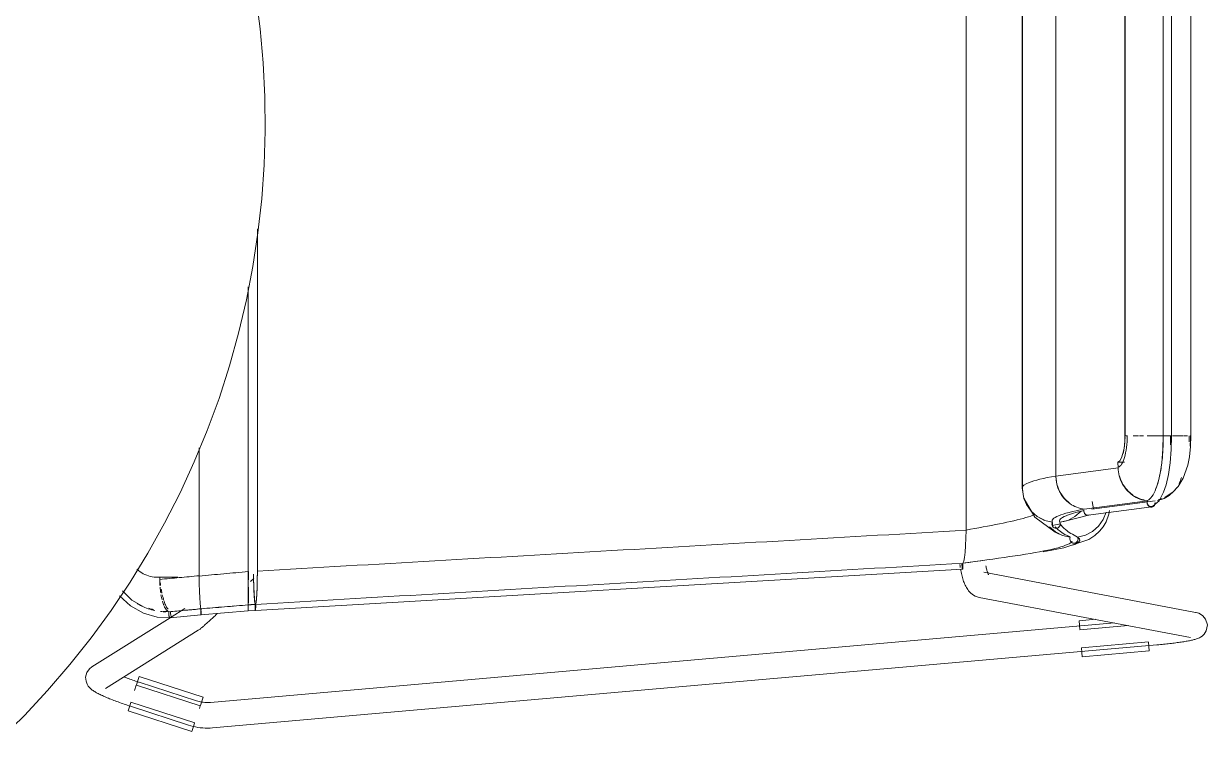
# Model space of a CAD drawing. Header units: millimetres. Extents: x 79795 to 317870, y -36033 to 97293.
# Drawn here: x 160103 to 160659, y 19842 to 20178 of the extents above; entities that cross this region are included whole.
import ezdxf

# ---------------------------------------------------------------- set-up
doc = ezdxf.new("R2010")
doc.units = ezdxf.units.MM
doc.header["$MEASUREMENT"] = 0
doc.layers.add('I-FURN', color=8, linetype='CONTINUOUS', lineweight=9)

msp = doc.modelspace()

# ---------------------------------------------------------------- linework, layer by layer
at = {"layer": 'I-FURN'}
for p, q in [((160545.78, 19940.49), (160545.78, 20323.88)), ((160545.78, 20323.88), (160545.78, 19940.49)), ((160572.28, 19959.79), (160572.28, 20304.58)), ((160572.28, 20304.58), (160572.28, 19959.79)), ((160572.13, 20304.04), (160572.13, 19999.24)), ((160587.88, 19965.83), (160587.88, 20298.54)), ((160587.88, 20298.54), (160587.88, 19965.83)), ((160620.35, 20279.61), (160620.35, 19984.76)), ((160620.41, 19984.76), (160620.41, 20279.61)), ((160638.25, 20279.61), (160638.25, 19984.76)), ((160642.21, 19984.76), (160642.21, 20279.61)), ((160651.25, 19984.76), (160651.25, 20279.61)), ((160214.36, 20175.78), (160212.3, 20191.65)), ((160215.78, 20159.84), (160214.36, 20175.78)), ((160216.57, 20143.87), (160215.78, 20159.84)), ((160216.72, 20127.87), (160216.57, 20143.87)), ((160216.23, 20111.88), (160216.72, 20127.87)), ((160215.09, 20095.92), (160216.23, 20111.88)), ((160213.33, 20080.02), (160215.09, 20095.92)), ((160210.92, 20064.2), (160213.33, 20080.02)), ((160213.05, 19921.23), (160213.05, 20081.81)), ((160213.05, 20081.81), (160213.05, 19921.23)), ((160207.89, 20048.49), (160210.92, 20064.2)), ((160208.73, 19920.97), (160208.73, 20054.71)), ((160208.73, 20054.71), (160208.73, 19920.97)), ((160204.23, 20032.92), (160207.89, 20048.49)), ((160199.95, 20017.5), (160204.23, 20032.92)), ((160195.06, 20002.27), (160199.95, 20017.5)), ((160189.56, 19987.24), (160195.06, 20002.27)), ((160572.13, 19999.24), (160572.13, 19960.33)), ((160183.46, 19972.45), (160189.56, 19987.24)), ((160620.35, 19984.76), (160620.24, 19981.72)), ((160626.72, 19984.76), (160624.26, 19984.76)), ((160629.08, 19984.76), (160627.24, 19984.76)), ((160634.27, 19984.76), (160630.71, 19984.76)), ((160634.46, 19984.76), (160638.28, 19984.76)), ((160638.28, 19984.76), (160634.46, 19984.76)), ((160638.17, 19978.53), (160638.25, 19984.76)), ((160638.25, 19984.76), (160638.36, 19984.76)), ((160642.21, 19984.76), (160638.25, 19984.76)), ((160638.36, 19984.76), (160638.58, 19984.76)), ((160638.58, 19984.76), (160638.91, 19984.76)), ((160638.91, 19984.76), (160639.33, 19984.76)), ((160639.33, 19984.76), (160639.8, 19984.76)), ((160639.8, 19984.76), (160640.3, 19984.76)), ((160640.3, 19984.76), (160640.79, 19984.76)), ((160640.79, 19984.76), (160641.25, 19984.76)), ((160641.25, 19984.76), (160641.64, 19984.76)), ((160641.64, 19984.76), (160641.94, 19984.76)), ((160641.94, 19984.76), (160642.14, 19984.76)), ((160642.21, 19984.76), (160642.12, 19978.22)), ((160642.14, 19984.76), (160642.21, 19984.76)), ((160644.98, 19984.76), (160642.74, 19984.76)), ((160642.75, 19984.76), (160644.99, 19984.76)), ((160647.73, 19984.76), (160645.15, 19984.76)), ((160649.76, 19984.76), (160648, 19984.76)), ((160651.23, 19984.76), (160650.95, 19984.76)), ((160651.08, 19984.76), (160651.25, 19984.76)), ((160651.25, 19984.76), (160651.14, 19979.73)), ((160185.76, 19979.14), (160185.76, 19919.03)), ((160185.76, 19919.03), (160185.76, 19979.14)), ((160619.92, 19978.87), (160619.41, 19976.38)), ((160620.24, 19981.72), (160619.92, 19978.87)), ((160637.64, 19971.97), (160638.17, 19978.53)), ((160642.12, 19978.22), (160641.63, 19972.1)), ((160651.14, 19979.73), (160650.63, 19974.91)), ((160176.78, 19957.91), (160183.46, 19972.45)), ((160617.95, 19973.04), (160617.09, 19972.41)), ((160617.09, 19972.41), (160620.09, 19972.41)), ((160617.09, 19972.41), (160617.16, 19969.69)), ((160618.74, 19974.4), (160617.95, 19973.04)), ((160619.41, 19976.38), (160618.74, 19974.4)), ((160637.04, 19967.96), (160637.64, 19971.97)), ((160641.63, 19972.1), (160640.78, 19966.48)), ((160650.63, 19974.91), (160649.84, 19970.87)), ((160617.16, 19969.69), (160587.88, 19965.83)), ((160587.88, 19965.83), (160588.36, 19962.06)), ((160636.08, 19963.53), (160637.04, 19967.96)), ((160640.78, 19966.48), (160639.69, 19961.78)), ((160649.84, 19970.87), (160647.71, 19964.82)), ((160572.13, 19960.33), (160572.93, 19955.29)), ((160588.36, 19962.06), (160589.67, 19958.51)), ((160634.98, 19960.09), (160636.08, 19963.53)), ((160639.69, 19961.78), (160638.52, 19958.33)), ((160645.32, 19960.94), (160643.03, 19958.47)), ((160647.71, 19964.82), (160645.32, 19960.94)), ((160169.53, 19943.65), (160176.78, 19957.91)), ((160572.76, 19956), (160572.28, 19959.79)), ((160572.28, 19959.79), (160572.75, 19956)), ((160572.75, 19956), (160574.12, 19952.43)), ((160574.13, 19952.43), (160572.76, 19956)), ((160572.93, 19955.29), (160574.3, 19952.12)), ((160573, 19955.14), (160578.11, 19946.49)), ((160589.67, 19958.51), (160591.75, 19955.4)), ((160591.75, 19955.4), (160594.49, 19952.91)), ((160638.52, 19958.33), (160636.34, 19954.21)), ((160639.13, 19955.79), (160638.93, 19955.69)), ((160643.03, 19958.47), (160639.13, 19955.79)), ((160574.12, 19952.43), (160576.29, 19949.29)), ((160576.3, 19949.3), (160574.13, 19952.43)), ((160576.29, 19949.29), (160579.16, 19946.79)), ((160579.17, 19946.79), (160576.3, 19949.3)), ((160596.89, 19946.79), (160599.76, 19949.3)), ((160601.1, 19949.81), (160601.06, 19949.31)), ((160601.06, 19949.31), (160601.14, 19948.82)), ((160630.96, 19954.12), (160601.26, 19950.28)), ((160603.16, 19947.45), (160632.94, 19951.31)), ((160604.8, 19950.3), (160634.5, 19954.15)), ((160605.58, 19950.43), (160604.9, 19953.92)), ((160612.84, 19947.92), (160613.07, 19949.69)), ((160633.31, 19953.99), (160628.53, 19953.38)), ((160636.34, 19954.21), (160633.44, 19951.66)), ((160161.7, 19929.7), (160169.53, 19943.65)), ((160578.11, 19946.49), (160587.65, 19939.51)), ((160579.16, 19946.79), (160582.56, 19945.03)), ((160582.56, 19945.04), (160579.17, 19946.79)), ((160582.56, 19945.03), (160586.27, 19944.14)), ((160586.07, 19943.18), (160586.11, 19943.67)), ((160586.11, 19943.67), (160586.07, 19943.17)), ((160586.11, 19943.67), (160586.27, 19944.14)), ((160586.27, 19944.14), (160586.11, 19943.67)), ((160586.17, 19942.63), (160590.06, 19943.46)), ((160586.26, 19945.21), (160586.3, 19942.33)), ((160591.63, 19944.5), (160589.76, 19944.17)), ((160589.78, 19944.14), (160593.49, 19945.03)), ((160589.78, 19944.14), (160589.94, 19943.67)), ((160589.94, 19943.67), (160589.78, 19944.14)), ((160589.94, 19943.67), (160589.98, 19943.18)), ((160589.98, 19943.17), (160589.94, 19943.67)), ((160603.24, 19947.47), (160591.63, 19944.5)), ((160593.49, 19945.03), (160596.89, 19946.79)), ((160601.14, 19948.82), (160601.33, 19948.37)), ((160601.33, 19948.37), (160601.64, 19947.99)), ((160601.64, 19947.99), (160602.02, 19947.69)), ((160602.02, 19947.69), (160602.46, 19947.5)), ((160602.46, 19947.5), (160602.93, 19947.44)), ((160602.93, 19947.44), (160603.4, 19947.5)), ((160603.4, 19947.5), (160603.84, 19947.69)), ((160607.92, 19942.31), (160610.1, 19945.39)), ((160610.1, 19945.39), (160611.5, 19948.91)), ((160610.2, 19942.04), (160611.54, 19944.32)), ((160611.54, 19944.32), (160612.84, 19947.92)), ((160545.72, 19936.72), (160545.78, 19940.49)), ((160545.78, 19940.41), (160545.72, 19936.72)), ((160587.73, 19939.57), (160584.89, 19941.96)), ((160584.89, 19941.96), (160587.72, 19939.56)), ((160586.16, 19942.69), (160586.07, 19943.18)), ((160586.07, 19943.17), (160586.15, 19942.68)), ((160586.15, 19942.68), (160586.36, 19942.23)), ((160586.36, 19942.23), (160586.16, 19942.69)), ((160586.67, 19941.85), (160586.36, 19942.23)), ((160586.36, 19942.23), (160586.67, 19941.85)), ((160587.07, 19941.56), (160586.67, 19941.85)), ((160586.67, 19941.85), (160587.07, 19941.55)), ((160587.54, 19941.37), (160587.07, 19941.56)), ((160587.07, 19941.55), (160587.53, 19941.37)), ((160587.53, 19941.37), (160588.03, 19941.3)), ((160588.03, 19941.3), (160587.54, 19941.37)), ((160587.65, 19939.51), (160589.4, 19938.62)), ((160587.72, 19939.56), (160591.05, 19937.91)), ((160591.05, 19937.92), (160587.73, 19939.57)), ((160588.52, 19941.37), (160588.03, 19941.3)), ((160588.03, 19941.3), (160588.52, 19941.37)), ((160588.98, 19941.56), (160588.52, 19941.37)), ((160588.52, 19941.37), (160588.98, 19941.55)), ((160589.38, 19941.85), (160588.98, 19941.56)), ((160588.98, 19941.55), (160589.38, 19941.85)), ((160589.69, 19942.23), (160589.38, 19941.85)), ((160589.38, 19941.85), (160589.7, 19942.23)), ((160589.89, 19942.69), (160589.69, 19942.23)), ((160589.7, 19942.23), (160589.9, 19942.68)), ((160589.98, 19943.18), (160589.89, 19942.69)), ((160589.9, 19942.68), (160589.98, 19943.17)), ((160594.66, 19937.13), (160591.05, 19937.92)), ((160591.05, 19937.91), (160594.66, 19937.13)), ((160598.15, 19937.18), (160601.78, 19938.09)), ((160601.78, 19938.09), (160605.1, 19939.83)), ((160603.35, 19936.07), (160606.18, 19937.88)), ((160605.1, 19939.83), (160607.92, 19942.31)), ((160607.92, 19942.31), (160605.34, 19940.01)), ((160606.18, 19937.88), (160608.42, 19939.88)), ((160608.42, 19939.88), (160610.2, 19942.04)), ((160545.33, 19930.08), (160545.57, 19933.18)), ((160545.56, 19933.13), (160545.33, 19930.08)), ((160545.57, 19933.18), (160545.72, 19936.72)), ((160545.72, 19936.65), (160545.57, 19933.18)), ((160591.64, 19932.08), (160603.35, 19936.07)), ((160594.48, 19936.16), (160594.51, 19936.66)), ((160594.51, 19936.66), (160594.48, 19936.16)), ((160594.57, 19935.67), (160594.48, 19936.16)), ((160594.48, 19936.16), (160594.57, 19935.67)), ((160594.51, 19936.66), (160594.66, 19937.13)), ((160594.66, 19937.13), (160594.51, 19936.66)), ((160594.78, 19935.22), (160594.57, 19935.67)), ((160594.57, 19935.67), (160594.78, 19935.22)), ((160595.1, 19934.84), (160594.78, 19935.22)), ((160594.78, 19935.22), (160595.1, 19934.84)), ((160595.5, 19934.55), (160595.1, 19934.84)), ((160595.1, 19934.84), (160595.5, 19934.55)), ((160595.96, 19934.37), (160595.5, 19934.55)), ((160595.5, 19934.55), (160595.96, 19934.37)), ((160596.45, 19934.31), (160595.96, 19934.37)), ((160595.96, 19934.37), (160596.45, 19934.31)), ((160596.93, 19934.38), (160596.45, 19934.31)), ((160596.45, 19934.31), (160596.93, 19934.38)), ((160597.38, 19934.58), (160596.93, 19934.38)), ((160596.93, 19934.38), (160597.38, 19934.58)), ((160597.78, 19934.88), (160597.38, 19934.58)), ((160597.38, 19934.58), (160597.78, 19934.88)), ((160598.08, 19935.27), (160597.78, 19934.88)), ((160597.78, 19934.88), (160598.09, 19935.26)), ((160598.28, 19935.72), (160598.08, 19935.27)), ((160598.09, 19935.26), (160598.28, 19935.72)), ((160598.15, 19937.18), (160598.31, 19936.71)), ((160598.31, 19936.71), (160598.15, 19937.18)), ((160598.35, 19936.21), (160598.28, 19935.72)), ((160598.28, 19935.72), (160598.36, 19936.21)), ((160598.31, 19936.71), (160598.35, 19936.21)), ((160598.36, 19936.21), (160598.31, 19936.71)), ((160153.33, 19916.06), (160161.7, 19929.7)), ((160544.65, 19925.84), (160545.02, 19927.58)), ((160545.02, 19927.58), (160544.65, 19925.84)), ((160545.02, 19927.58), (160545.33, 19930.08)), ((160545.33, 19930.05), (160545.02, 19927.58)), ((160581.98, 19930.18), (160591.64, 19932.08)), ((160212.15, 19902.78), (160544.06, 19922.07)), ((160213.02, 19917.45), (160213.05, 19921.23)), ((160542.93, 19923.59), (160542.83, 19924.32)), ((160543.04, 19922.88), (160542.93, 19923.59)), ((160543.28, 19921.48), (160543.15, 19922.17)), ((160543.41, 19920.8), (160543.28, 19921.48)), ((160543.85, 19924.43), (160543.85, 19923.93)), ((160543.85, 19923.93), (160543.85, 19924.42)), ((160543.85, 19923.93), (160543.86, 19923.44)), ((160543.86, 19923.43), (160543.85, 19923.93)), ((160543.86, 19923.44), (160543.88, 19922.99)), ((160543.88, 19922.98), (160543.86, 19923.43)), ((160543.88, 19922.99), (160543.91, 19922.61)), ((160543.91, 19922.6), (160543.88, 19922.98)), ((160543.91, 19922.61), (160543.96, 19922.32)), ((160543.96, 19922.31), (160543.91, 19922.6)), ((160543.96, 19922.32), (160544.01, 19922.13)), ((160544.01, 19922.13), (160543.96, 19922.31)), ((160544.01, 19922.13), (160544.06, 19922.07)), ((160544.06, 19922.07), (160544.01, 19922.13)), ((160544.06, 19922.07), (160544.12, 19922.14)), ((160544.12, 19922.14), (160544.06, 19922.07)), ((160544.12, 19922.14), (160544.17, 19922.34)), ((160544.17, 19922.33), (160544.12, 19922.14)), ((160544.17, 19922.34), (160544.21, 19922.63)), ((160544.21, 19922.63), (160544.17, 19922.33)), ((160544.21, 19922.63), (160544.24, 19923.02)), ((160544.24, 19923.02), (160544.21, 19922.63)), ((160544.24, 19923.02), (160544.26, 19923.47)), ((160544.26, 19923.47), (160544.24, 19923.02)), ((160544.25, 19924.94), (160544.65, 19925.84)), ((160544.65, 19925.84), (160544.25, 19924.93)), ((160544.27, 19924.47), (160544.25, 19924.94)), ((160544.25, 19924.93), (160544.27, 19924.46)), ((160544.26, 19923.47), (160544.27, 19923.97)), ((160544.27, 19923.96), (160544.26, 19923.47)), ((160544.27, 19923.97), (160544.27, 19924.47)), ((160544.27, 19924.46), (160544.27, 19923.96)), ((160555.17, 19923.22), (160555.07, 19923.71)), ((160555.27, 19922.75), (160555.17, 19923.22)), ((160555.37, 19922.3), (160555.27, 19922.75)), ((160555.48, 19921.88), (160555.37, 19922.3)), ((160555.59, 19921.48), (160555.48, 19921.88)), ((160555.69, 19921.12), (160555.59, 19921.48)), ((160144.42, 19902.78), (160153.33, 19916.06)), ((160165.97, 19918.32), (160175.72, 19918.32)), ((160167.21, 19917.33), (160167.21, 19918.38)), ((160185.76, 19919.03), (160185.79, 19915.27)), ((160185.79, 19915.26), (160185.76, 19918.91)), ((160208.73, 19917.18), (160208.73, 19920.97)), ((160208.73, 19920.97), (160208.73, 19917.18)), ((160208.74, 19913.62), (160208.73, 19917.18)), ((160208.73, 19917.18), (160208.74, 19913.61)), ((160208.86, 19920.96), (160208.86, 19917.18)), ((160208.86, 19917.18), (160208.86, 19920.96)), ((160209.88, 19916.27), (160211.41, 19917.75)), ((160211.26, 19919.69), (160211.29, 19917.44)), ((160211.29, 19917.44), (160211.36, 19913.89)), ((160212.94, 19913.89), (160213.02, 19917.45)), ((160543.56, 19920.13), (160543.41, 19920.8)), ((160543.71, 19919.48), (160543.56, 19920.13)), ((160543.87, 19918.83), (160543.71, 19919.48)), ((160544.04, 19918.2), (160543.87, 19918.83)), ((160544.23, 19917.59), (160544.04, 19918.2)), ((160544.42, 19916.98), (160544.23, 19917.59)), ((160544.63, 19916.39), (160544.42, 19916.98)), ((160544.85, 19915.81), (160544.63, 19916.39)), ((160545.08, 19915.24), (160544.85, 19915.81)), ((160653.43, 19901.85), (160554.14, 19920.67)), ((160555.8, 19920.78), (160555.69, 19921.12)), ((160555.91, 19920.48), (160555.8, 19920.78)), ((160556.01, 19920.21), (160555.91, 19920.48)), ((160556.1, 19919.98), (160556.01, 19920.21)), ((160556.19, 19919.78), (160556.1, 19919.98)), ((160556.27, 19919.63), (160556.19, 19919.78)), ((160556.31, 19919.55), (160556.27, 19919.63)), ((160556.36, 19919.47), (160556.31, 19919.55)), ((160556.37, 19919.45), (160556.36, 19919.47)), ((160154.14, 19907.61), (160149.67, 19911.88)), ((160185.79, 19915.17), (160185.86, 19911.73)), ((160185.86, 19911.73), (160185.79, 19915.17)), ((160185.86, 19911.73), (160185.98, 19908.63)), ((160185.98, 19908.63), (160185.86, 19911.67)), ((160208.75, 19910.48), (160208.74, 19913.61)), ((160208.74, 19913.61), (160208.75, 19910.48)), ((160208.76, 19907.98), (160208.75, 19910.48)), ((160208.75, 19910.48), (160208.76, 19907.98)), ((160208.84, 19910.5), (160208.83, 19908)), ((160208.83, 19908), (160208.84, 19910.5)), ((160208.85, 19913.62), (160208.84, 19910.5)), ((160208.84, 19910.5), (160208.85, 19913.62)), ((160211.36, 19913.89), (160211.49, 19910.77)), ((160211.49, 19910.77), (160211.65, 19908.28)), ((160212.66, 19908.25), (160212.82, 19910.75)), ((160212.82, 19910.75), (160212.94, 19913.89)), ((160545.33, 19914.68), (160545.08, 19915.24)), ((160545.61, 19914.12), (160545.33, 19914.68)), ((160545.9, 19913.59), (160545.61, 19914.12)), ((160546.22, 19913.05), (160545.9, 19913.59)), ((160546.58, 19912.51), (160546.22, 19913.05)), ((160546.98, 19911.98), (160546.58, 19912.51)), ((160547.43, 19911.45), (160546.98, 19911.98)), ((160547.95, 19910.93), (160547.43, 19911.45)), ((160548.55, 19910.42), (160547.95, 19910.93)), ((160549.24, 19909.94), (160548.55, 19910.42)), ((160153.55, 19904.93), (160148.4, 19909.67)), ((160159.57, 19901.54), (160153.55, 19904.93)), ((160159.97, 19904.25), (160154.14, 19907.61)), ((160185.98, 19908.63), (160186.13, 19906.16)), ((160186.13, 19906.15), (160185.98, 19908.59)), ((160186.13, 19906.16), (160186.31, 19904.42)), ((160186.31, 19904.42), (160186.13, 19906.14)), ((160208.77, 19906.23), (160208.76, 19907.98)), ((160208.76, 19907.98), (160208.77, 19906.23)), ((160208.79, 19905.35), (160208.77, 19906.23)), ((160208.77, 19906.23), (160208.79, 19905.34)), ((160208.79, 19904.88), (160208.79, 19905.35)), ((160208.79, 19905.34), (160208.79, 19904.87)), ((160208.79, 19904.38), (160208.79, 19904.88)), ((160208.79, 19904.87), (160208.79, 19904.38)), ((160208.8, 19905.35), (160208.8, 19904.88)), ((160208.8, 19904.88), (160208.8, 19905.35)), ((160208.8, 19904.88), (160208.8, 19904.39)), ((160208.8, 19904.38), (160208.8, 19904.88)), ((160208.83, 19908), (160208.82, 19906.25)), ((160208.82, 19906.25), (160208.83, 19908)), ((160211.65, 19908.28), (160211.84, 19906.52)), ((160211.84, 19906.52), (160212.05, 19905.62)), ((160212.05, 19905.62), (160212.04, 19905.15)), ((160212.04, 19905.15), (160212.04, 19904.66)), ((160212.04, 19904.66), (160212.05, 19904.17)), ((160212.25, 19905.61), (160212.46, 19906.5)), ((160212.26, 19905.14), (160212.25, 19905.61)), ((160212.26, 19904.65), (160212.26, 19905.14)), ((160212.26, 19904.16), (160212.26, 19904.65)), ((160212.46, 19906.5), (160212.66, 19908.25)), ((160550.03, 19909.5), (160549.24, 19909.94)), ((160550.92, 19909.13), (160550.03, 19909.5)), ((160551.91, 19908.88), (160550.92, 19909.13)), ((160551.91, 19908.88), (160651.2, 19890.06)), ((160134.98, 19889.86), (160144.42, 19902.78)), ((160172.14, 19899.33), (160135.37, 19876.29)), ((160166.09, 19899.66), (160159.57, 19901.54)), ((160172.99, 19899.38), (160166.09, 19899.66)), ((160172.1, 19899.26), (160186.59, 19900.68)), ((160178.95, 19903.6), (160172.51, 19899.56)), ((160186.31, 19904.42), (160186.5, 19903.53)), ((160186.5, 19903.53), (160186.31, 19904.42)), ((160186.5, 19903.53), (160186.49, 19903.06)), ((160186.49, 19903.06), (160186.5, 19903.53)), ((160186.49, 19903.06), (160186.49, 19902.56)), ((160186.49, 19902.56), (160186.49, 19903.06)), ((160186.49, 19902.56), (160186.49, 19902.07)), ((160186.49, 19902.07), (160186.49, 19902.56)), ((160186.49, 19902.07), (160186.5, 19901.61)), ((160186.5, 19901.62), (160186.49, 19902.07)), ((160186.52, 19901.24), (160186.5, 19901.62)), ((160186.5, 19901.61), (160186.52, 19901.23)), ((160186.54, 19900.94), (160186.52, 19901.24)), ((160186.52, 19901.23), (160186.54, 19900.94)), ((160186.54, 19900.94), (160186.57, 19900.74)), ((160186.59, 19900.68), (160186.57, 19900.75)), ((160186.57, 19900.74), (160186.59, 19900.68)), ((160186.59, 19900.68), (160208.79, 19902.5)), ((160186.62, 19900.75), (160186.59, 19900.68)), ((160186.59, 19900.68), (160186.62, 19900.74)), ((160186.62, 19900.74), (160186.64, 19900.93)), ((160186.64, 19900.93), (160186.62, 19900.75)), ((160186.64, 19900.93), (160186.66, 19901.22)), ((160186.66, 19901.22), (160186.64, 19900.93)), ((160186.68, 19901.61), (160186.66, 19901.22)), ((160186.66, 19901.22), (160186.68, 19901.6)), ((160186.69, 19902.06), (160186.68, 19901.61)), ((160186.68, 19901.6), (160186.69, 19902.05)), ((160186.69, 19903.52), (160186.69, 19903.05)), ((160186.69, 19903.04), (160186.69, 19903.51)), ((160186.69, 19902.05), (160186.7, 19902.55)), ((160186.7, 19902.55), (160186.69, 19902.06)), ((160191.41, 19898.64), (160191.84, 19899.04)), ((160191.84, 19899.04), (160192.27, 19899.44)), ((160192.27, 19899.44), (160192.72, 19899.85)), ((160192.72, 19899.85), (160193.17, 19900.27)), ((160193.17, 19900.27), (160193.63, 19900.71)), ((160193.63, 19900.71), (160194.1, 19901.15)), ((160194.1, 19901.15), (160194.21, 19901.25)), ((160208.79, 19903.89), (160208.79, 19904.38)), ((160208.79, 19904.38), (160208.79, 19903.88)), ((160208.79, 19903.44), (160208.79, 19903.89)), ((160208.79, 19903.88), (160208.79, 19903.43)), ((160208.79, 19903.06), (160208.79, 19903.44)), ((160208.79, 19903.43), (160208.79, 19903.05)), ((160208.79, 19902.76), (160208.79, 19903.06)), ((160208.79, 19903.05), (160208.79, 19902.76)), ((160212.15, 19902.78), (160208.79, 19902.51)), ((160208.8, 19902.58), (160208.79, 19902.51)), ((160208.79, 19902.51), (160208.79, 19902.57)), ((160208.79, 19902.57), (160208.79, 19902.5)), ((160208.79, 19902.5), (160208.8, 19902.57)), ((160208.8, 19904.39), (160208.8, 19903.89)), ((160208.8, 19903.89), (160208.8, 19904.38)), ((160208.8, 19903.89), (160208.8, 19903.44)), ((160208.8, 19903.44), (160208.8, 19903.89)), ((160208.8, 19903.44), (160208.8, 19903.06)), ((160208.8, 19903.06), (160208.8, 19903.44)), ((160212.05, 19904.17), (160212.06, 19903.72)), ((160212.06, 19903.72), (160212.08, 19903.33)), ((160212.08, 19903.33), (160212.1, 19903.04)), ((160212.1, 19903.04), (160212.12, 19902.85)), ((160212.12, 19902.85), (160212.15, 19902.78)), ((160212.15, 19902.78), (160212.18, 19902.85)), ((160212.18, 19902.85), (160212.21, 19903.03)), ((160212.21, 19903.03), (160212.23, 19903.33)), ((160212.23, 19903.33), (160212.25, 19903.71)), ((160212.25, 19903.71), (160212.26, 19904.16)), ((160653.85, 19901.77), (160653.43, 19901.85)), ((160654.37, 19901.63), (160653.85, 19901.77)), ((160654.99, 19901.42), (160654.37, 19901.63)), ((160655.79, 19901.04), (160654.99, 19901.42)), ((160656.87, 19900.29), (160655.79, 19901.04)), ((160658.19, 19898.72), (160656.87, 19900.29)), ((160141.74, 19866.12), (160185.33, 19893.43)), ((160185.33, 19893.43), (160185.65, 19893.64)), ((160185.65, 19893.64), (160185.91, 19893.83)), ((160185.91, 19893.83), (160186.14, 19894)), ((160186.14, 19894), (160186.36, 19894.17)), ((160186.36, 19894.17), (160186.58, 19894.35)), ((160186.58, 19894.35), (160186.81, 19894.54)), ((160186.81, 19894.54), (160187.05, 19894.75)), ((160187.05, 19894.75), (160187.3, 19894.96)), ((160187.3, 19894.96), (160187.57, 19895.19)), ((160187.57, 19895.19), (160187.85, 19895.43)), ((160187.85, 19895.43), (160188.14, 19895.69)), ((160188.14, 19895.69), (160188.45, 19895.96)), ((160188.45, 19895.96), (160188.78, 19896.25)), ((160188.78, 19896.25), (160189.11, 19896.55)), ((160189.11, 19896.55), (160189.46, 19896.87)), ((160189.46, 19896.87), (160189.83, 19897.2)), ((160189.83, 19897.2), (160190.21, 19897.54)), ((160190.21, 19897.54), (160190.6, 19897.89)), ((160190.6, 19897.89), (160191, 19898.26)), ((160615.48, 19896.88), (160190.98, 19859.59)), ((160191, 19898.26), (160191.41, 19898.64)), ((160606.74, 19898.61), (160598.85, 19897.92)), ((160599.03, 19895.88), (160598.85, 19897.92)), ((160599.21, 19893.81), (160599.03, 19895.88)), ((160599.22, 19893.69), (160621.82, 19895.67)), ((160658.19, 19898.72), (160659.03, 19895.97)), ((160659.03, 19895.97), (160658.54, 19893.2)), ((160125.04, 19877.32), (160134.98, 19889.86)), ((160631.37, 19888), (160599.96, 19885.24)), ((160631.38, 19887.88), (160631.56, 19885.81)), ((160646.14, 19887.8), (160645.5, 19887.71)), ((160646.76, 19887.89), (160646.14, 19887.8)), ((160647.36, 19887.98), (160646.76, 19887.89)), ((160647.95, 19888.08), (160647.36, 19887.98)), ((160648.51, 19888.17), (160647.95, 19888.08)), ((160649.06, 19888.26), (160648.51, 19888.17)), ((160649.6, 19888.36), (160649.06, 19888.26)), ((160650.11, 19888.45), (160649.6, 19888.36)), ((160650.61, 19888.54), (160650.11, 19888.45)), ((160651.09, 19888.64), (160650.61, 19888.54)), ((160651.55, 19888.74), (160651.09, 19888.64)), ((160651.99, 19888.84), (160651.55, 19888.74)), ((160652.42, 19888.94), (160651.99, 19888.84)), ((160652.83, 19889.04), (160652.42, 19888.94)), ((160653.23, 19889.15), (160652.83, 19889.04)), ((160653.63, 19889.26), (160653.23, 19889.15)), ((160654.02, 19889.39), (160653.63, 19889.26)), ((160654.43, 19889.53), (160654.02, 19889.39)), ((160654.85, 19889.7), (160654.43, 19889.53)), ((160655.33, 19889.91), (160654.85, 19889.7)), ((160655.89, 19890.22), (160655.33, 19889.91)), ((160656.59, 19890.7), (160655.89, 19890.22)), ((160657.5, 19891.55), (160656.59, 19890.7)), ((160658.54, 19893.2), (160657.5, 19891.55)), ((160192.03, 19847.64), (160635.35, 19886.58)), ((160600.15, 19883.05), (160599.97, 19885.12)), ((160600.33, 19881.01), (160600.15, 19883.05)), ((160631.74, 19883.77), (160600.33, 19881.01)), ((160631.56, 19885.81), (160631.74, 19883.77)), ((160635.51, 19886.6), (160635.35, 19886.58)), ((160636.26, 19886.66), (160635.51, 19886.6)), ((160637.01, 19886.73), (160636.26, 19886.66)), ((160637.76, 19886.81), (160637.01, 19886.73)), ((160638.5, 19886.88), (160637.76, 19886.81)), ((160639.24, 19886.96), (160638.5, 19886.88)), ((160639.97, 19887.04), (160639.24, 19886.96)), ((160640.7, 19887.12), (160639.97, 19887.04)), ((160641.42, 19887.2), (160640.7, 19887.12)), ((160642.13, 19887.28), (160641.42, 19887.2)), ((160642.83, 19887.36), (160642.13, 19887.28)), ((160643.51, 19887.45), (160642.83, 19887.36)), ((160644.19, 19887.54), (160643.51, 19887.45)), ((160644.85, 19887.62), (160644.19, 19887.54)), ((160645.5, 19887.71), (160644.85, 19887.62)), ((160114.6, 19865.2), (160125.04, 19877.32)), ((160133.02, 19873.67), (160132.44, 19871.44)), ((160132.44, 19871.44), (160132.61, 19869.47)), ((160134.25, 19875.4), (160133.02, 19873.67)), ((160134.25, 19875.4), (160135.37, 19876.29)), ((160150.63, 19871.49), (160151.25, 19871.25)), ((160151.25, 19871.25), (160151.89, 19871.02)), ((160156.92, 19869.81), (160157.55, 19871.76)), ((160187.56, 19862.08), (160157.55, 19871.76)), ((160132.61, 19869.47), (160133.13, 19868.08)), ((160133.13, 19868.08), (160133.7, 19867.17)), ((160133.7, 19867.17), (160134.22, 19866.54)), ((160134.22, 19866.54), (160134.68, 19866.08)), ((160134.68, 19866.08), (160135.11, 19865.71)), ((160135.11, 19865.71), (160135.51, 19865.4)), ((160151.89, 19871.02), (160152.53, 19870.78)), ((160152.53, 19870.78), (160153.19, 19870.55)), ((160153.19, 19870.55), (160153.85, 19870.31)), ((160153.85, 19870.31), (160154.53, 19870.08)), ((160154.53, 19870.08), (160155.21, 19869.84)), ((160155.21, 19869.84), (160155.89, 19869.61)), ((160156.22, 19867.62), (160155.42, 19865.15)), ((160155.89, 19869.61), (160156.58, 19869.38)), ((160156.25, 19867.72), (160186.26, 19858.03)), ((160156.29, 19867.84), (160156.92, 19869.81)), ((160156.58, 19869.38), (160157.27, 19869.15)), ((160157.27, 19869.15), (160157.6, 19869.05)), ((160184.41, 19860.33), (160157.6, 19869.05)), ((160103.68, 19853.5), (160114.6, 19865.2)), ((160135.51, 19865.4), (160135.9, 19865.12)), ((160135.9, 19865.12), (160136.29, 19864.86)), ((160136.29, 19864.86), (160136.68, 19864.62)), ((160136.68, 19864.62), (160137.08, 19864.39)), ((160137.08, 19864.39), (160137.49, 19864.15)), ((160137.49, 19864.15), (160137.92, 19863.93)), ((160137.92, 19863.93), (160138.36, 19863.7)), ((160138.36, 19863.7), (160138.81, 19863.47)), ((160138.81, 19863.47), (160139.29, 19863.24)), ((160139.29, 19863.24), (160139.78, 19863)), ((160139.78, 19863), (160140.29, 19862.77)), ((160140.29, 19862.77), (160140.82, 19862.53)), ((160140.82, 19862.53), (160141.36, 19862.29)), ((160141.36, 19862.29), (160141.92, 19862.05)), ((160141.92, 19862.05), (160142.5, 19861.8)), ((160142.5, 19861.8), (160143.1, 19861.56)), ((160143.1, 19861.56), (160143.71, 19861.31)), ((160143.71, 19861.31), (160144.33, 19861.06)), ((160144.33, 19861.06), (160144.97, 19860.8)), ((160144.97, 19860.8), (160145.63, 19860.55)), ((160145.63, 19860.55), (160146.29, 19860.3)), ((160146.29, 19860.3), (160146.97, 19860.04)), ((160146.97, 19860.04), (160147.66, 19859.79)), ((160184.44, 19860.33), (160184.41, 19860.33)), ((160185.08, 19860.13), (160184.44, 19860.33)), ((160185.72, 19859.97), (160185.08, 19860.13)), ((160186.93, 19860.12), (160186.29, 19858.15)), ((160187.56, 19862.08), (160186.93, 19860.12)), ((160147.66, 19859.79), (160148.36, 19859.53)), ((160148.36, 19859.53), (160149.06, 19859.28)), ((160149.06, 19859.28), (160149.78, 19859.03)), ((160149.78, 19859.03), (160150.5, 19858.77)), ((160150.5, 19858.77), (160151.23, 19858.52)), ((160151.23, 19858.52), (160151.96, 19858.27)), ((160151.96, 19858.27), (160152.7, 19858.03)), ((160152.34, 19855.61), (160152.97, 19857.56)), ((160182.35, 19845.92), (160152.34, 19855.61)), ((160152.7, 19858.03), (160153.44, 19857.78)), ((160152.97, 19857.56), (160153.61, 19859.53)), ((160153.44, 19857.78), (160153.89, 19857.63)), ((160183.65, 19849.96), (160153.64, 19859.65)), ((160153.89, 19857.63), (160180.71, 19848.92)), ((160186.36, 19859.83), (160185.72, 19859.97)), ((160186.22, 19857.94), (160185.85, 19856.77)), ((160187.02, 19859.72), (160186.36, 19859.83)), ((160187.67, 19859.63), (160187.02, 19859.72)), ((160188.33, 19859.57), (160187.67, 19859.63)), ((160188.99, 19859.53), (160188.33, 19859.57)), ((160189.66, 19859.52), (160188.99, 19859.53)), ((160190.32, 19859.54), (160189.66, 19859.52)), ((160190.98, 19859.59), (160190.32, 19859.54)), ((160092.31, 19842.25), (160103.68, 19853.5)), ((160180.71, 19848.92), (160181.8, 19848.59)), ((160183.61, 19849.85), (160182.98, 19847.87)), ((160181.8, 19848.59), (160182.9, 19848.3)), ((160182.98, 19847.87), (160182.35, 19845.92)), ((160182.9, 19848.3), (160184.02, 19848.06)), ((160184.02, 19848.06), (160185.15, 19847.86)), ((160185.15, 19847.86), (160186.28, 19847.71)), ((160186.28, 19847.71), (160187.41, 19847.6)), ((160187.41, 19847.6), (160188.55, 19847.54)), ((160188.55, 19847.54), (160189.7, 19847.52)), ((160189.7, 19847.52), (160190.84, 19847.55)), ((160190.84, 19847.55), (160191.98, 19847.63)), ((160191.98, 19847.63), (160192.03, 19847.63))]:
    msp.add_line(p, q, dxfattribs=at)
for centre, major_axis, ratio, start_param, end_param in [((160635.5, 19984.76), (15.75, 0), 0.000004, 3.431839, 3.614078), ((160646.97, 19984.76), (0, -12.4), 0.287441, 1.332781, 1.570796), ((160602.95, 19965.96), (0, -15.78), 0.955139, 4.720632, 5.68731), ((160602.95, 19965.96), (0, -15.78), 0.955139, 5.687432, 5.928979), ((160602.95, 19965.96), (0, -15.78), 0.955139, 5.929149, 6.170649), ((160602.93, 19949.4), (0, -1.96), 0.955139, 4.501447, 6.790779)]:
    msp.add_ellipse(centre, major_axis=major_axis, ratio=ratio, start_param=start_param, end_param=end_param, dxfattribs=at)
for points in [[(160621.47, 19984.76), (160621.42, 19980.97), (160620.45, 19973.57), (160618.28, 19970.19), (160617.17, 19969.94)], [(160619.46, 19976.38), (160620, 19978.43), (160620.29, 19981.15), (160620.38, 19983.92)], [(160638.28, 19984.76), (160638.32, 19982.41), (160638.25, 19977.76), (160637.62, 19970.9), (160636.51, 19964.76), (160634.98, 19959.69), (160633.08, 19955.99), (160631.68, 19954.68), (160630.95, 19954.33)], [(160641.68, 19984.76), (160641.7, 19983.33), (160641.7, 19981.91), (160641.66, 19980.5)], [(160651.16, 19984.76), (160651.16, 19983.05), (160651.09, 19981.37), (160650.94, 19979.79)], [(160617.16, 19969.69), (160617.2, 19968.4), (160617.56, 19965.89), (160618.97, 19962.29), (160621.16, 19959.15), (160624, 19956.62), (160627.34, 19954.85), (160629.72, 19954.27), (160630.96, 19954.12)], [(160572.13, 19960.33), (160572.13, 19960.15), (160572.18, 19959.97), (160572.28, 19959.79)], [(160645.77, 19962.37), (160646.2, 19963.26), (160646.6, 19964.19), (160646.84, 19965.15)], [(160629.44, 19954.59), (160628.05, 19954.9), (160626.69, 19955.4), (160625.43, 19956.1)], [(160637.84, 19955.21), (160637.21, 19954.97), (160636.56, 19954.81), (160635.9, 19954.67)], [(160586.27, 19944.14), (160585.72, 19945.17), (160587.69, 19947.21), (160595.75, 19949.26), (160601.26, 19950.28)], [(160630.77, 19953.37), (160630.76, 19953.53), (160630.76, 19953.7), (160630.8, 19953.86)], [(160157.32, 19921.48), (160157.06, 19921.7), (160156.8, 19921.93), (160156.54, 19922.16)], [(160544.25, 19924.93), (160489.01, 19921.71), (160378.42, 19915.27), (160267.66, 19908.83), (160212.25, 19905.61)], [(160544.26, 19924.95), (160547.32, 19925.34), (160550.41, 19925.72), (160553.47, 19926.11)], [(160167.21, 19918.38), (160166.7, 19918.33), (160166.2, 19918.31), (160165.69, 19918.32)], [(160167.21, 19917.33), (160170.24, 19917.59), (160176.38, 19918.13), (160182.63, 19918.72), (160185.76, 19919.03)], [(160167.31, 19914.53), (160167.25, 19915.45), (160167.22, 19916.37), (160167.21, 19917.33)], [(160167.45, 19915.92), (160167.5, 19915.44), (160167.56, 19914.97), (160167.63, 19914.5)], [(160197.24, 19919.94), (160193.41, 19919.59), (160189.58, 19919.25), (160185.76, 19918.91)], [(160208.73, 19920.97), (160204.9, 19920.63), (160201.06, 19920.28), (160197.24, 19919.94)], [(160167.68, 19910.97), (160167.55, 19911.82), (160167.44, 19912.7), (160167.38, 19913.61)], [(160168.31, 19907.74), (160168.12, 19908.48), (160167.96, 19909.29), (160167.81, 19910.12)], [(160167.89, 19912.8), (160168.01, 19912.11), (160168.14, 19911.46), (160168.28, 19910.8)], [(160168.43, 19910.14), (160168.64, 19909.22), (160168.87, 19908.27), (160169.12, 19907.43)], [(160169.18, 19905.09), (160168.93, 19905.68), (160168.7, 19906.34), (160168.49, 19907.07)], [(160169.27, 19907.1), (160169.54, 19906.29), (160169.82, 19905.48), (160170.12, 19904.92)], [(160171.54, 19902.09), (160171.15, 19902.24), (160170.4, 19902.8), (160169.7, 19903.95), (160169.38, 19904.64)], [(160170.23, 19904.68), (160170.55, 19904.04), (160170.86, 19903.64), (160171.19, 19903.31)], [(160208.79, 19905.34), (160205.07, 19905.04), (160197.63, 19904.44), (160190.21, 19903.83), (160186.5, 19903.53)], [(160202.48, 19904.83), (160202.07, 19904.79), (160201.66, 19904.76), (160201.25, 19904.72)], [(160208.79, 19905.35), (160209.36, 19905.39), (160210.52, 19905.48), (160211.67, 19905.57), (160212.25, 19905.61)], [(160208.8, 19905.35), (160209.34, 19905.4), (160210.43, 19905.49), (160211.51, 19905.58), (160212.05, 19905.62)], [(160162.15, 19903.76), (160162.86, 19903.49), (160163.58, 19903.31), (160164.32, 19903.19)], [(160170.01, 19902.12), (160169.19, 19902.13), (160168.36, 19902.18), (160167.54, 19902.26)], [(160168.77, 19902.24), (160169.41, 19902.18), (160170.07, 19902.17), (160170.72, 19902.18)], [(160171.54, 19902.09), (160173.99, 19902.33), (160178.94, 19902.81), (160183.97, 19903.29), (160186.5, 19903.53)], [(160179.6, 19902.81), (160181.95, 19903.04), (160184.31, 19903.28), (160186.69, 19903.51)], [(160197.64, 19904.42), (160193.98, 19904.12), (160190.33, 19903.82), (160186.69, 19903.52)]]:
    msp.add_open_spline(points, degree=3, dxfattribs=at)
for points, knots in [([(160587.88, 19965.83), (160582.15, 19964.82), (160574.51, 19962.99), (160572.13, 19961.16), (160572.13, 19960.33)], [0, 0, 0, 0, 0.5, 0.9107154, 0.9107154, 0.9107154, 0.9107154]), ([(160624.08, 19956.96), (160622.02, 19958.39), (160619.52, 19961.34), (160617.95, 19964.91), (160617.71, 19966.16)], [-0.6666667, -0.6666667, -0.6666667, -0.6666667, -0.3333333, -0.1666667, -0.1666667, -0.1666667, -0.1666667]), ([(160635.61, 19954.34), (160636.38, 19954.5), (160638.29, 19955.06), (160641.15, 19956.62), (160643.33, 19958.63), (160644.34, 19960.01), (160644.61, 19960.41)], [0.0592823, 0.0592823, 0.0592823, 0.0592823, 0.1666667, 0.3333333, 0.5, 0.565028, 0.565028, 0.565028, 0.565028]), ([(160589.78, 19944.14), (160589.23, 19945.17), (160590.96, 19946.98), (160597.45, 19948.8), (160601.16, 19949.59)], [0, 0, 0, 0, 0.5, 0.8877852, 0.8877852, 0.8877852, 0.8877852]), ([(160630.96, 19954.12), (160630.9, 19953.98), (160630.83, 19953.77), (160630.78, 19953.49), (160630.77, 19953.2), (160630.81, 19952.91), (160630.89, 19952.62), (160631, 19952.35), (160631.2, 19952.03), (160631.51, 19951.71), (160631.88, 19951.48), (160632.23, 19951.34), (160632.54, 19951.29), (160632.82, 19951.29), (160633.08, 19951.32), (160633.33, 19951.4), (160633.58, 19951.51), (160633.88, 19951.7), (160634.19, 19952.03), (160634.4, 19952.42), (160634.5, 19952.78), (160634.54, 19953.04), (160634.54, 19953.2), (160634.54, 19953.27)], [0, 0, 0, 0, 0.0555556, 0.0833333, 0.1111111, 0.1666667, 0.1944444, 0.2222222, 0.2777778, 0.3333333, 0.3888889, 0.4444444, 0.4791667, 0.5138889, 0.5486111, 0.5833333, 0.6180556, 0.6527778, 0.7222222, 0.7916667, 0.8263889, 0.8611111, 0.8888889, 0.8888889, 0.8888889, 0.8888889]), ([(160634.53, 19953.37), (160634.52, 19953.2), (160634.48, 19952.91), (160634.34, 19952.53), (160634.08, 19952.11), (160633.56, 19951.66), (160632.7, 19951.4), (160631.91, 19951.63), (160631.38, 19952.03), (160631.06, 19952.41), (160630.92, 19952.72), (160630.87, 19952.88)], [-0.875, -0.875, -0.875, -0.875, -0.8125, -0.765625, -0.71875, -0.625, -0.5, -0.375, -0.3125, -0.25, -0.1875, -0.1875, -0.1875, -0.1875]), ([(160578.05, 19947.78), (160576.9, 19947.3), (160572.66, 19945.84), (160561.95, 19943.4), (160551.17, 19941.46), (160545.78, 19940.49)], [0.375, 0.375, 0.375, 0.375, 0.5, 0.75, 1, 1, 1, 1]), ([(160598.15, 19937.18), (160595.75, 19938.34), (160592.32, 19940.44), (160590.53, 19942.53), (160590.06, 19943.46)], [0, 0, 0, 0, 0.5, 0.9025379, 0.9025379, 0.9025379, 0.9025379]), ([(160545.78, 19940.41), (160490.42, 19937.21), (160379.58, 19930.82), (160268.57, 19924.43), (160213.05, 19921.23)], [0, 0, 0, 0, 0.5, 0.9999994, 0.9999994, 0.9999994, 0.9999994]), ([(160594.66, 19937.13), (160592.25, 19938.3), (160589.6, 19939.93), (160587.93, 19941.55), (160587.53, 19942.01)], [0, 0, 0, 0, 0.5, 0.696307, 0.696307, 0.696307, 0.696307]), ([(160544.25, 19924.94), (160551.8, 19925.95), (160567.01, 19927.99), (160585.45, 19931.03), (160593.75, 19933.47), (160595.35, 19934.9), (160595.54, 19935.3)], [0, 0, 0, 0, 0.25, 0.5, 0.75, 0.8499412, 0.8499412, 0.8499412, 0.8499412]), ([(160595.73, 19933.33), (160596.45, 19933.59), (160599.47, 19934.88), (160599.7, 19936.16), (160598.15, 19937.18)], [0.6866019, 0.6866019, 0.6866019, 0.6866019, 0.75, 1, 1, 1, 1]), ([(160167.21, 19918.38), (160164.82, 19918.16), (160161.22, 19918.79), (160158.22, 19920.72), (160157.32, 19921.48)], [0, 0, 0, 0, 0.3333333, 0.5, 0.5, 0.5, 0.5]), ([(160213.05, 19921.23), (160213.05, 19919.96), (160213.03, 19917.41), (160212.95, 19913.81), (160212.83, 19910.64), (160212.61, 19907.28), (160212.4, 19905.89), (160212.25, 19905.61)], [-1, -1, -1, -1, -0.833333, -0.666667, -0.5, -0.333333, 0, 0, 0, 0]), ([(160212.05, 19905.62), (160211.91, 19905.91), (160211.7, 19907.3), (160211.48, 19910.66), (160211.36, 19913.81), (160211.29, 19916.92), (160211.27, 19918.93), (160211.26, 19919.7)], [-1, -1, -1, -1, -0.6666667, -0.5, -0.3333333, -0.1666667, -0.0664381, -0.0664381, -0.0664381, -0.0664381]), ([(160164.86, 19902.69), (160162.78, 19903.14), (160159.92, 19904.08), (160157.33, 19905.57), (160156.6, 19906.04)], [-0.8210019, -0.8210019, -0.8210019, -0.8210019, -0.6666667, -0.6047568, -0.6047568, -0.6047568, -0.6047568]), ([(160212.15, 19902.78), (160212.13, 19902.78), (160212.11, 19902.92), (160212.07, 19903.31), (160212.06, 19903.7), (160212.05, 19904.16), (160212.04, 19904.65), (160212.04, 19905.16), (160212.05, 19905.47), (160212.05, 19905.62)], [-0.5, -0.5, -0.5, -0.5, -0.375, -0.3125, -0.25, -0.1875, -0.125, -0.0625, 0, 0, 0, 0]), ([(160212.25, 19905.61), (160212.26, 19905.39), (160212.27, 19904.9), (160212.26, 19904.27), (160212.25, 19903.8), (160212.24, 19903.39), (160212.2, 19902.94), (160212.17, 19902.78), (160212.15, 19902.78)], [-1, -1, -1, -1, -0.90625, -0.8125, -0.765625, -0.71875, -0.625, -0.501507, -0.501507, -0.501507, -0.501507]), ([(160171.95, 19899.3), (160171.93, 19899.32), (160171.88, 19899.37), (160171.81, 19899.47), (160171.71, 19899.67), (160171.6, 19899.99), (160171.53, 19900.38), (160171.5, 19900.74), (160171.48, 19901.11), (160171.48, 19901.56), (160171.52, 19901.91), (160171.54, 19902.09)], [0.5555556, 0.5555556, 0.5555556, 0.5555556, 0.5833333, 0.6180556, 0.6527778, 0.7222222, 0.7916667, 0.8263889, 0.8611111, 0.9305556, 1, 1, 1, 1]), ([(160172.28, 19902.19), (160172.27, 19901.97), (160172.27, 19901.48), (160172.36, 19900.73), (160172.51, 19900.07), (160172.69, 19899.63), (160172.8, 19899.48), (160172.85, 19899.44)], [-1, -1, -1, -1, -0.90625, -0.8125, -0.71875, -0.625, -0.5625, -0.5625, -0.5625, -0.5625])]:
    msp.add_open_spline(points, degree=3, knots=knots, dxfattribs=at)

doc.saveas('drawing.dxf')
